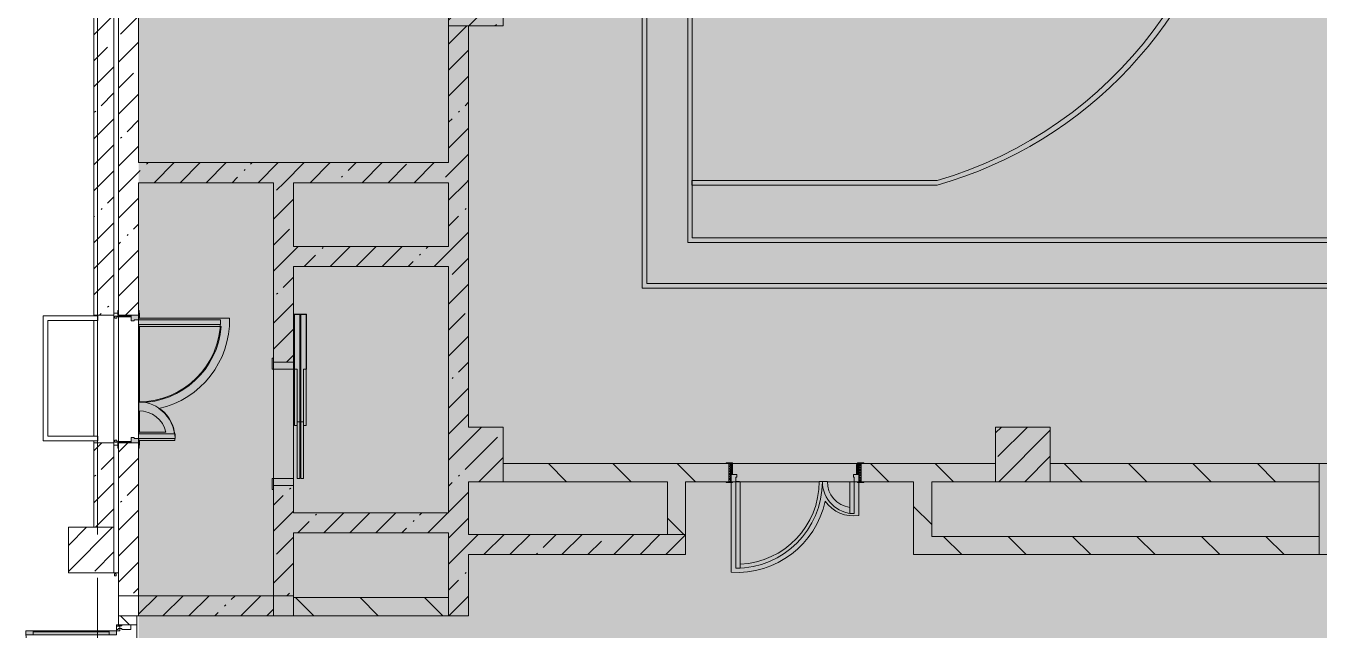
# Model space of a CAD drawing. Header units: millimetres. Extents: x 35146 to 234858, y -8553 to 29000.
# Drawn here: x 143198 to 157384, y 10072 to 16700 of the extents above; entities that cross this region are included whole.
import ezdxf

# ---------------------------------------------------------------- set-up
doc = ezdxf.new("R2010")
doc.units = ezdxf.units.MM
doc.linetypes.add('Осевая', pattern=[3175, 635, -476.25, 1587.5, -476.25])
doc.layers.add('A-DETL-GENF-3', color=7, linetype='Continuous', lineweight=9, true_color=0xc0c0c0, transparency=0.4)
for name, color, linetype, lineweight, true_color in [('A-DETL-GENF-4', 7, 'Continuous', 5, 0xe2e2e2), ('A-DETL-GENF-5', 7, 'Continuous', 5, 0xaaaaaa), ('A-DOOR-1', 7, 'Continuous', 5, 0xaaaaaa), ('A-DOOR-2', 7, 'Continuous', 5, 0xe2e2e2), ('A-DOOR-3', 7, 'Continuous', 5, 0xb7b7b7), ('A-DOOR-FRAM-1', 7, 'Continuous', 5, 0xe2e2e2), ('A-DOOR-FRAM-2', 7, 'Continuous', 5, 0xaaaaaa), ('A-DOOR-FRAM-3', 7, 'Continuous', 5, 0xb7b7b7), ('A-FLOR-1', 7, 'Continuous', 5, 0xaaaaaa), ('A-FLOR-2', 7, 'Continuous', 5, 0xb7b7b7), ('A-WALL-5', 7, 'Continuous', 9, 0x737373), ('I-WALL-4', 7, 'Continuous', 5, 0x737373), ('S-COLS-2', 7, 'Continuous', 5, 0x737373)]:
    doc.layers.add(name, color=color, linetype=linetype, lineweight=lineweight, true_color=true_color)
for name, color, linetype, lineweight in [('A-GLAZ-CWMG-2', 7, 'Continuous', 5), ('A-WALL-4', 7, 'Continuous', 5), ('I-WALL-3', 7, 'Continuous', 5), ('S-COLS-1', 7, 'Continuous', 5), ('Оси', 7, 'Continuous', 9), ('Оси-2', 7, 'Осевая', 9)]:
    doc.layers.add(name, color=color, linetype=linetype, lineweight=lineweight)
pattern_1 = [(135, (105674.2, 0), (-353.5534, -353.5534), [])]
pattern_2 = [(45, (105674.2, 0), (-285.123, 285.123), []), (45, (105959.3, 0), (-285.123, 285.123), [504.031, -100.806, 16.764, -84.042])]

# ---------------------------------------------------------------- blocks, each defined once
blk = doc.blocks.new('BSC_Колонна _Прямоугольная - 600х600-V73-2_5_2_птичка')
at = {"layer": 'S-COLS-1'}
h = blk.add_hatch(dxfattribs=at)
h.set_pattern_fill('FP_118', color=256, style=0, pattern_type=2)
h.set_pattern_definition([(45, (-42460, -17000), (-285.123, 285.123), []), (45, (-42174.88, -17000), (-285.123, 285.123), [504.031, -100.806, 16.764, -84.042])])
h.paths.add_polyline_path([(-300, -300), (300, -300), (300, 300), (-300, 300)])
at = {"layer": 'S-COLS-2'}
for p, q in [((300, 300), (-300, 300)), ((-300, 300), (-300, -300)), ((300, -300), (300, 300)), ((-300, -300), (300, -300))]:
    blk.add_line(p, q, dxfattribs=at)
blk = doc.blocks.new('110_Дверь_СКБ_2Ст - Д-6_л__ ДОО_Дв_1450x2100h_Дверь из раздевальной в коридор-V115-2_5_2_птичка')
at = {"layer": 'A-DOOR-1'}
h = blk.add_hatch(dxfattribs=at)
h.set_pattern_fill('FP_107', color=256, style=0, pattern_type=2)
h.set_pattern_definition([(135, (1576.41, 164.685), (-14.14214, -14.14214), []), (225, (1576.41, 164.685), (14.14214, -14.14214), [])])
h.paths.add_polyline_path([(737.5, 100), (712.5, 100), (712.5, -100), (737.5, -100), (737.5, 0.5)])
at = {"layer": 'A-DOOR-2'}
for points in [[(612.5, 1050), (612.5, 100), (662.5, 100), (662.5, 1050)], [(-637.5, 450), (-637.5, 100), (-587.5, 100), (-587.5, 450)]]:
    blk.add_hatch(color=256, dxfattribs=at).paths.add_polyline_path(points)
h = blk.add_hatch(color=256, dxfattribs=at)
h.paths.add_polyline_path([(-637.5, 100), (-687.5, 100), (-687.5, 20), (-627.5, 20), (-627.5, 50), (-637.5, 50)])
h.paths.add_polyline_path([(712.5, 100), (662.5, 100), (662.5, 50), (652.5, 50), (652.5, 20), (712.5, 20)])
at = {"layer": 'A-DOOR-FRAM-1'}
for points in [[(-742.5, 108), (-742.5, 100), (-672.5, 100), (-672.5, 108)], [(-672.5, 20), (-687.5, 20), (-687.5, -100), (-672.5, -100), (-672.5, 0.5)], [(767.5, 108), (697.5, 108), (697.5, 100), (767.5, 100)], [(712.5, 20), (697.5, 20), (697.5, -100), (712.5, -100), (712.5, 0.5)], [(-672.5, -100), (-742.5, -100), (-742.5, -108), (-672.5, -108)], [(767.5, -100), (697.5, -100), (697.5, -108), (767.5, -108)]]:
    blk.add_hatch(color=256, dxfattribs=at).paths.add_polyline_path(points)
at = {"layer": 'A-DOOR-FRAM-2'}
h = blk.add_hatch(dxfattribs=at)
h.set_pattern_fill('FP_108', color=256, style=0, pattern_type=2)
h.set_pattern_definition([(45, (-546.384, 164.685), (-14.1421, 14.1421), []), (135, (-546.384, 164.685), (-14.1421, -14.1421), [])])
h.paths.add_polyline_path([(-712.5, 100), (-712.5, -100), (-687.5, -100), (-687.5, 100)])
at = {"layer": 'A-DOOR-3'}
for p, q in [((662.5, 1050), (612.5, 1050)), ((612.5, 1050), (612.5, 100)), ((662.5, 100), (662.5, 1050)), ((-637.5, 450), (-637.5, 100)), ((-587.5, 450), (-637.5, 450)), ((-587.5, 100), (-587.5, 450)), ((-637.5, 100), (-587.5, 100)), ((612.5, 100), (662.5, 100))]:
    blk.add_line(p, q, dxfattribs=at)
for centre, radius, start, end in [((662.5, 100), 950, 90, 180), ((-637.5, 100), 350, 360, 90)]:
    blk.add_arc(centre, radius, start, end, dxfattribs=at)
at = {"layer": 'A-DOOR-FRAM-3'}
for p, q in [((-672.5, 108), (-742.5, 108)), ((-742.5, 108), (-742.5, 100)), ((-742.5, 100), (-672.5, 100)), ((-687.5, 100), (-712.5, 100)), ((-712.5, 100), (-712.5, -100)), ((-637.5, 100), (-687.5, 100)), ((-687.5, 100), (-687.5, 20)), ((-687.5, -100), (-687.5, 100)), ((-687.5, 20), (-627.5, 20)), ((-672.5, 20), (-687.5, 20)), ((-687.5, 20), (-687.5, -100)), ((-672.5, 100), (-672.5, 108)), ((-672.5, -100), (-672.5, 20)), ((-637.5, 50), (-637.5, 100)), ((-627.5, 50), (-637.5, 50)), ((-627.5, 20), (-627.5, 50)), ((662.5, 50), (652.5, 50)), ((652.5, 50), (652.5, 20)), ((652.5, 20), (712.5, 20)), ((662.5, 100), (662.5, 50)), ((712.5, 100), (662.5, 100)), ((767.5, 108), (697.5, 108)), ((697.5, 108), (697.5, 100)), ((697.5, 100), (767.5, 100)), ((712.5, 20), (697.5, 20)), ((697.5, 20), (697.5, -100)), ((712.5, 20), (712.5, 100)), ((737.5, 100), (712.5, 100)), ((712.5, 100), (712.5, -100)), ((712.5, -100), (712.5, 20)), ((737.5, -100), (737.5, 100)), ((767.5, 100), (767.5, 108)), ((-672.5, -100), (-742.5, -100)), ((-742.5, -100), (-742.5, -108)), ((-742.5, -108), (-672.5, -108)), ((-712.5, -100), (-687.5, -100)), ((-687.5, -100), (-672.5, -100)), ((-672.5, -108), (-672.5, -100)), ((697.5, -100), (712.5, -100)), ((767.5, -100), (697.5, -100)), ((697.5, -100), (697.5, -108)), ((697.5, -108), (767.5, -108)), ((712.5, -100), (737.5, -100)), ((767.5, -108), (767.5, -100))]:
    blk.add_line(p, q, dxfattribs=at)
blk = doc.blocks.new('110_Дверь_СКБ_2Ст - Д-2 1450x2100h_Лестничная клетка EIS60-31576737-2_5_2_птичка')
at = {"layer": 'A-DOOR-2'}
for points in [[(-588, 110), (-588, 1010), (-638, 1010), (-638, 110)], [(662, 510), (612, 510), (612, 110), (662, 110)], [(712, 30), (698, 30), (698, -110), (712, -110)]]:
    blk.add_hatch(color=256, dxfattribs=at).paths.add_polyline_path(points)
h = blk.add_hatch(color=256, dxfattribs=at)
h.paths.add_polyline_path([(712, 110), (662, 110), (662, 60), (652, 60), (652, 30), (712, 30), (712, 90)])
h.paths.add_polyline_path([(-628, 30), (-628, 60), (-638, 60), (-638, 110), (-688, 110), (-688, 30)])
at = {"layer": 'A-DOOR-FRAM-1'}
for points in [[(-672, 110), (-672, 118), (-742, 118), (-742, 110), (-697, 110)], [(-672, 30), (-688, 30), (-688, -110), (-672, -110)], [(768, 110), (768, 118), (698, 118), (698, 110)], [(-672, -110), (-742, -110), (-742, -118), (-672, -118)], [(768, -118), (768, -110), (698, -110), (698, -118)]]:
    blk.add_hatch(color=256, dxfattribs=at).paths.add_polyline_path(points)
at = {"layer": 'A-DOOR-3'}
for p, q in [((-638, 1010), (-638, 110)), ((-588, 1010), (-638, 1010)), ((-588, 110), (-588, 1010)), ((662, 510), (612, 510)), ((612, 510), (612, 110)), ((662, 110), (662, 510)), ((-638, 110), (-588, 110)), ((612, 110), (662, 110))]:
    blk.add_line(p, q, dxfattribs=at)
for centre, radius, start, end in [((-638, 110), 900, 0, 90), ((662, 110), 400, 90, 180)]:
    blk.add_arc(centre, radius, start, end, dxfattribs=at)
at = {"layer": 'A-DOOR-FRAM-2'}
for p, q in [((-688, 110), (-688, 30)), ((-688, 30), (-628, 30)), ((-672, 30), (-688, 30)), ((-688, 30), (-688, -110)), ((-672, -110), (-672, 30)), ((-638, 60), (-638, 110)), ((-628, 60), (-638, 60)), ((-628, 30), (-628, 60)), ((662, 60), (652, 60)), ((652, 60), (652, 30)), ((652, 30), (712, 30)), ((662, 110), (662, 60)), ((712, 30), (698, 30)), ((698, 30), (698, -110)), ((712, 30), (712, 110)), ((712, -110), (712, 30)), ((-672, -110), (-742, -110)), ((-742, -110), (-742, -118)), ((-742, -118), (-672, -118)), ((-688, -110), (-672, -110)), ((-672, -118), (-672, -110)), ((698, -110), (712, -110)), ((768, -110), (698, -110)), ((698, -110), (698, -118)), ((698, -118), (768, -118)), ((768, -118), (768, -110))]:
    blk.add_line(p, q, dxfattribs=at)
at = {"layer": 'A-DOOR-FRAM-3'}
for p, q in [((-672, 118), (-742, 118)), ((-742, 118), (-742, 110)), ((-742, 110), (-672, 110)), ((-638, 110), (-688, 110)), ((-672, 110), (-672, 118)), ((712, 110), (662, 110)), ((768, 118), (698, 118)), ((698, 118), (698, 110)), ((698, 110), (768, 110)), ((768, 110), (768, 118))]:
    blk.add_line(p, q, dxfattribs=at)
blk = doc.blocks.new('BSC_Колонна _Прямоугольная - 500х500-V162-2_5_2_птичка')
at = {"layer": 'S-COLS-1'}
h = blk.add_hatch(dxfattribs=at)
h.set_pattern_fill('FP_193', color=256, style=0, pattern_type=2)
h.set_pattern_definition([(45, (-38240, -10950), (-285.123, 285.123), []), (45, (-37954.88, -10950), (-285.123, 285.123), [504.031, -100.806, 16.764, -84.042])])
h.paths.add_polyline_path([(-250, -250), (250, -250), (250, 250), (-250, 250)])
for p, q in [((250, 250), (-250, 250)), ((-250, 250), (-250, -250)), ((250, -250), (250, 250)), ((-250, -250), (250, -250))]:
    blk.add_line(p, q, dxfattribs=at)
blk = doc.blocks.new('DOR_Дверь лифта - 1350х2050h-V167-2_5_2_птичка')
at = {"layer": 'A-DOOR-3'}
for p, q in [((-600, 125), (-720, 125)), ((-720, 125), (-720, 110)), ((-720, 110), (-600, 110)), ((-675, 110), (-675, -110)), ((-600, 110), (-675, 110)), ((-600, 110), (-600, 125)), ((600, 110), (-600, 110)), ((-600, 110), (-600, -110)), ((720, 125), (600, 125)), ((600, 125), (600, 110)), ((600, -110), (600, 110)), ((675, 110), (600, 110)), ((600, 110), (720, 110)), ((675, -110), (675, 110)), ((720, 110), (720, 125)), ((-675, -110), (-600, -110)), ((-600, -110), (600, -110)), ((-20, -120), (-20, -150)), ((600, -120), (-20, -120)), ((600, -110), (675, -110)), ((600, -150), (600, -120)), ((-600, -150), (-600, -180)), ((20, -150), (-600, -150)), ((-600, -180), (20, -180)), ((-600, -190), (-600, -220)), ((20, -190), (-600, -190)), ((-600, -220), (20, -220)), ((-20, -150), (600, -150)), ((-20, -220), (-20, -250)), ((600, -220), (-20, -220)), ((-20, -250), (600, -250)), ((20, -180), (20, -150)), ((20, -220), (20, -190)), ((600, -250), (600, -220))]:
    blk.add_line(p, q, dxfattribs=at)
at = {"layer": 'A-DOOR-FRAM-3'}
for p, q in [((600, -117), (600, -120)), ((1203, -117), (600, -117)), ((600, -120), (1200, -120)), ((1200, -120), (1200, -180)), ((1203, -183), (1203, -117)), ((1200, -180), (20, -180)), ((20, -180), (20, -183)), ((20, -183), (1203, -183)), ((1203, -187), (20, -187)), ((20, -187), (20, -190)), ((20, -190), (1200, -190)), ((600, -250), (600, -253)), ((1200, -250), (600, -250)), ((600, -253), (1203, -253)), ((1200, -190), (1200, -250)), ((1203, -253), (1203, -187))]:
    blk.add_line(p, q, dxfattribs=at)
blk = doc.blocks.new('Дверь_Витражная_остекление_ - ДВН_ДАО_Главный вход_1800 в свету 5-32258809-2_5_2_птичка')
at = {"layer": 'A-DETL-GENF-4'}
for points in [[(-947.5, -723.4), (-947.5, -20), (-992.5, -20), (-992.5, -1012.5), (-947.5, -1012.5)], [(1042.5, -1012.5), (1042.5, -20), (997.5, -20), (997.5, -1012.5)]]:
    blk.add_hatch(color=256, dxfattribs=at).paths.add_polyline_path(points)
at = {"layer": 'A-DETL-GENF-5'}
for p, q in [((-947.5, -20), (-992.5, -20)), ((-992.5, -1012.5), (-992.5, -20)), ((-947.5, -20), (-992.5, -20)), ((-992.5, -20), (-992.5, -1012.5)), ((-992.5, -100), (-947.5, -100)), ((-982.5, -932.5), (-982.5, -100)), ((-947.5, -1012.5), (-947.5, -20)), ((-947.5, -1012.5), (-947.5, -20)), ((988.5, -932.5), (988.5, -100)), ((997.5, -1012.5), (997.5, -20)), ((997.5, -20), (997.5, -1012.5)), ((1042.5, -100), (997.5, -100)), ((1032.5, -932.5), (1032.5, -100)), ((1042.5, -1012.5), (1042.5, -20)), ((1042.5, -1012.5), (1042.5, -20)), ((-992.5, -932.5), (-947.5, -932.5)), ((1042.5, -932.5), (997.5, -932.5)), ((-992.5, -1012.5), (-947.5, -1012.5)), ((-992.5, -1012.5), (-947.5, -1012.5)), ((1042.5, -1012.5), (997.5, -1012.5)), ((997.5, -1012.5), (1042.5, -1012.5))]:
    blk.add_line(p, q, dxfattribs=at)
at = {"layer": 'A-DOOR-1'}
for p, q in [((-1042.5, 20), (-992.5, 20)), ((-1042.5, -20), (-1042.5, 20)), ((-992.5, 20), (-992.5, -20)), ((992.5, 20), (1042.5, 20)), ((992.5, -20), (992.5, 20)), ((1042.5, 20), (1042.5, -20)), ((-992.5, -20), (-1042.5, -20)), ((-992.5, -1012.5), (-992.5, -20)), ((992.5, -1012.5), (992.5, -20)), ((1042.5, -20), (992.5, -20))]:
    blk.add_line(p, q, dxfattribs=at)
for centre, start, end in [((992.5, -20), 209.21115, 212.8228), ((992.5, -20), 217.57984, 270), ((-992.5, -20), 270, 286.54233)]:
    blk.add_arc(centre, 992.5, start, end, dxfattribs=at)
blk = doc.blocks.new('Прямоугольный импост - Импост структурный с накладкой - 160мм Темный-31239248-2_5_2_птичка')
at = {"layer": 'A-GLAZ-CWMG-2'}
for p, q in [((0, 17), (-50, 17)), ((-50, 17), (-50, 0)), ((-50, 0), (-40, 0)), ((-40, 0), (-40, -40)), ((-10, -40), (-10, 0)), ((-10, 0), (0, 0)), ((0, 0), (0, 17)), ((-40, -40), (-50, -40)), ((-50, -40), (-50, -140)), ((-50, -140), (0, -140)), ((0, -40), (-10, -40)), ((0, -140), (0, -40))]:
    blk.add_line(p, q, dxfattribs=at)

msp = doc.modelspace()

# ---------------------------------------------------------------- hatches: boundary and pattern name
at = {"layer": 'A-DETL-GENF-3'}
msp.add_hatch(color=256, dxfattribs=at).paths.add_polyline_path([(181515.1, -280), (181534.2, -280), (181534.2, 3300), (190534.2, 3300), (190534.2, 27350), (147584.2, 27350), (147584.2, 23778), (144434.2, 23778), (144434.2, -280), (180587.6, -280)])
at = {"layer": 'I-WALL-3'}
h = msp.add_hatch(dxfattribs=at)
h.set_pattern_fill('FP_96', color=256, style=0, pattern_type=2)
h.set_pattern_definition(pattern_2)
h.paths.add_polyline_path([(144414.3, 10450), (144434.2, 10450), (144434.2, 12125), (144214.2, 12125), (144214.2, 10450)])
h.paths.add_polyline_path([(144214.2, 13525), (144434.2, 13525), (144434.2, 21575), (144214.2, 21575), (144214.2, 13534.8)])
h.paths.add_polyline_path([(144434.2, 22975), (144434.2, 23420.3), (144214.2, 23420.3), (144214.2, 22975), (144414.3, 22975)])
h = msp.add_hatch(dxfattribs=at)
h.set_pattern_fill('FP_96', color=256, style=0, pattern_type=2)
h.set_pattern_definition(pattern_2)
h.paths.add_polyline_path([(143944.2, 11200), (144164.2, 11200), (144164.2, 12125), (143944.2, 12125), (143944.2, 11221)])
h.paths.add_polyline_path([(144164.2, 13525), (144164.2, 21575), (143944.2, 21575), (143944.2, 13525)])
h.paths.add_polyline_path([(144164.2, 22975), (144164.2, 23400), (143944.2, 23400), (143944.2, 22975)])
h = msp.add_hatch(dxfattribs=at)
h.set_pattern_fill('FP_96', color=256, style=0, pattern_type=2)
h.set_pattern_definition(pattern_2)
h.paths.add_polyline_path([(148054.2, 15200), (148054.2, 16700), (147834.2, 16700), (147834.2, 15200)])
h = msp.add_hatch(dxfattribs=at)
h.set_pattern_fill('FP_96', color=256, style=0, pattern_type=2)
h.set_pattern_definition(pattern_2)
h.paths.add_polyline_path([(148054.2, 14980), (148054.2, 15200), (144434.2, 15200), (144434.2, 14980), (147834.2, 14980)])
h = msp.add_hatch(dxfattribs=at)
h.set_pattern_fill('FP_96', color=256, style=0, pattern_type=2)
h.set_pattern_definition(pattern_2)
h.paths.add_polyline_path([(146134.2, 14280), (146134.2, 14980), (145914.2, 14980), (145914.2, 14280)])
h = msp.add_hatch(dxfattribs=at)
h.set_pattern_fill('FP_96', color=256, style=0, pattern_type=2)
h.set_pattern_definition(pattern_2)
h.paths.add_polyline_path([(148054.2, 10230), (148054.2, 11700), (147834.2, 11700), (147834.2, 10230)])
h.paths.add_polyline_path([(148054.2, 12300), (148054.2, 14980), (147834.2, 14980), (147834.2, 12300)])
h = msp.add_hatch(dxfattribs=at)
h.set_pattern_fill('FP_96', color=256, style=0, pattern_type=2)
h.set_pattern_definition(pattern_2)
h.paths.add_polyline_path([(146134.2, 10450), (146134.2, 11660), (145914.2, 11660), (145914.2, 10450)])
h.paths.add_polyline_path([(146134.2, 13010), (146134.2, 14280), (145914.2, 14280), (145914.2, 13010)])
h = msp.add_hatch(dxfattribs=at)
h.set_pattern_fill('FP_96', color=256, style=0, pattern_type=2)
h.set_pattern_definition(pattern_2)
h.paths.add_polyline_path([(147834.2, 14060), (147834.2, 14280), (146134.2, 14280), (146134.2, 14060), (147196.9, 14060)])
h = msp.add_hatch(dxfattribs=at)
h.set_pattern_fill('FP_99', color=256, style=0, pattern_type=2)
h.set_pattern_definition(pattern_1)
h.paths.add_polyline_path([(156472.1, 11700), (157384.2, 11700), (157384.2, 11900), (154434.2, 11900), (154434.2, 11700), (155544.6, 11700)])
h.paths.add_polyline_path([(148434.2, 11700), (150909.9, 11700), (150907, 11900), (148434.2, 11900)])
h.paths.add_polyline_path([(152359.9, 11700), (153834.2, 11700), (153834.2, 11900), (152359.9, 11900), (152359.9, 11799.5)])
h = msp.add_hatch(dxfattribs=at)
h.set_pattern_fill('FP_99', color=256, style=0, pattern_type=2)
h.set_pattern_definition(pattern_1)
h.paths.add_polyline_path([(150434.9, 11120), (150434.9, 11700), (150234.9, 11700), (150234.9, 11120)])
h = msp.add_hatch(dxfattribs=at)
h.set_pattern_fill('FP_99', color=256, style=0, pattern_type=2)
h.set_pattern_definition(pattern_1)
h.paths.add_polyline_path([(153134.9, 11100), (153134.9, 11700), (152934.9, 11700), (152934.9, 11100)])
h = msp.add_hatch(dxfattribs=at)
h.set_pattern_fill('FP_96', color=256, style=0, pattern_type=2)
h.set_pattern_definition(pattern_2)
h.paths.add_polyline_path([(147834.2, 11140), (147834.2, 11360), (146134.2, 11360), (146134.2, 11140), (147196.9, 11140)])
h = msp.add_hatch(dxfattribs=at)
h.set_pattern_fill('FP_96', color=256, style=0, pattern_type=2)
h.set_pattern_definition(pattern_2)
h.paths.add_polyline_path([(148054.2, 10900), (150434.9, 10900), (150434.9, 11120), (148054.2, 11120)])
h = msp.add_hatch(dxfattribs=at)
h.set_pattern_fill('FP_99', color=256, style=0, pattern_type=2)
h.set_pattern_definition(pattern_1)
h.paths.add_polyline_path([(166834.2, 10900), (166834.2, 11100), (165014.2, 11100), (165014.2, 10900), (165747.3, 10900)])
h.paths.add_polyline_path([(160182.2, 10900), (161174.2, 10900), (161174.2, 11100), (157584.2, 11100), (157584.2, 10900), (158327.1, 10900)])
h.paths.add_polyline_path([(162074.2, 10900), (162284.2, 10900), (162284.2, 11100), (162074.2, 11100), (162074.2, 10980)])
h.paths.add_polyline_path([(163904.2, 10900), (164114.2, 10900), (164114.2, 11100), (163904.2, 11100), (163904.2, 10980)])
h.paths.add_polyline_path([(163204.2, 10900), (163204.2, 11100), (162984.2, 11100), (162984.2, 10900)])
h.paths.add_polyline_path([(152934.9, 10900), (157384.2, 10900), (157384.2, 11100), (152934.9, 11100)])
h = msp.add_hatch(dxfattribs=at)
h.set_pattern_fill('FP_96', color=256, style=0, pattern_type=2)
h.set_pattern_definition(pattern_2)
h.paths.add_polyline_path([(145341.9, 10230), (145914.2, 10230), (145914.2, 10450), (144434.2, 10450), (144434.2, 10230)])
h = msp.add_hatch(dxfattribs=at)
h.set_pattern_fill('FP_99', color=256, style=0, pattern_type=2)
h.set_pattern_definition(pattern_1)
h.paths.add_polyline_path([(147834.2, 10230), (147834.2, 10430), (146134.2, 10430), (146134.2, 10230), (147196.9, 10230)])
h = msp.add_hatch(dxfattribs=at)
h.set_pattern_fill('FP_99', color=256, style=0, pattern_type=2)
h.set_pattern_definition(pattern_1)
h.paths.add_polyline_path([(144214.2, 7900), (144414.2, 7900), (144414.2, 8000), (144214.2, 8000)])
h.paths.add_polyline_path([(144214.2, 10130), (144414.2, 10130), (144414.2, 10230), (144214.2, 10230)])
at = {"layer": 'S-COLS-1'}
h = msp.add_hatch(dxfattribs=at)
h.set_pattern_fill('FP_96', color=256, style=0, pattern_type=2)
h.set_pattern_definition(pattern_2)
h.paths.add_polyline_path([(148054.2, 11700), (148434.2, 11700), (148434.2, 12300), (147834.2, 12300), (147834.2, 11700)])
h = msp.add_hatch(dxfattribs=at)
h.set_pattern_fill('FP_96', color=256, style=0, pattern_type=2)
h.set_pattern_definition(pattern_2)
h.paths.add_polyline_path([(154434.2, 11700), (154434.2, 12300), (153834.2, 12300), (153834.2, 11700)])

# ---------------------------------------------------------------- linework, layer by layer
at = {"layer": 'A-FLOR-1'}
for p, q in [((143987.3, 13518), (143387.3, 13518)), ((143387.3, 13518), (143387.3, 12148.2)), ((143987.3, 13468), (143987.3, 13518)), ((144206.2, 13550), (144164.2, 13550)), ((143437.3, 12198.2), (143437.3, 13468)), ((143437.3, 13468), (143987.3, 13468)), ((143387.3, 12148.2), (143987.3, 12148.2)), ((143987.3, 12198.2), (143437.3, 12198.2)), ((143987.3, 12148.2), (143987.3, 12198.2)), ((144164.2, 12100), (144206.2, 12100)), ((144214.2, 10700), (144164.2, 10700)), ((144214.2, 10230), (144214.2, 10450)), ((144434.2, 10230), (144414.3, 10230)), ((144214.2, 10120), (144214.2, 10130)), ((144214.2, 10130), (144214.2, 10120))]:
    msp.add_line(p, q, dxfattribs=at)
at = {"layer": 'A-FLOR-2'}
for p, q in [((149957.8, 24981.3), (149957.8, 13824.4)), ((150007.8, 13874.4), (150007.8, 24931.3)), ((150457.8, 24481.3), (150457.8, 14324.4)), ((150507.8, 14374.4), (150507.8, 24431.3)), ((153193.9, 15002.8), (150504.2, 15002.8)), ((150504.2, 15002.8), (150504.2, 14952.8)), ((150504.2, 14952.8), (153193.9, 14952.8)), ((160111, 14374.4), (150507.8, 14374.4)), ((150457.8, 14324.4), (169814.2, 14324.4)), ((149957.8, 13824.4), (170314.2, 13824.4)), ((170264.2, 13874.4), (150007.8, 13874.4)), ((145432.4, 13493.1), (144437.6, 13493.1)), ((144437.6, 13493.1), (144437.6, 13475)), ((144444.2, 13492.5), (144444.2, 13550)), ((144437.6, 13425), (144437.6, 13403.1)), ((144437.6, 13403.1), (145339.9, 13403.1)), ((144444.2, 12568.5), (144444.2, 13403.1)), ((144437.6, 12568.1), (144437.6, 12478.1)), ((144444.2, 12242), (144444.2, 12477.5)), ((144734.7, 12242), (144437.6, 12242)), ((144437.6, 12242), (144437.6, 12225)), ((144437.6, 12175), (144437.6, 12152)), ((144437.6, 12152), (144832, 12152)), ((144444.2, 12100), (144444.2, 12152)), ((152309.9, 11780), (152309.9, 11889.6)), ((152309.9, 11889.6), (152319.9, 11889.6)), ((150934.9, 11692), (150934.9, 10706.8)), ((151024.9, 11703), (150984.9, 11703)), ((151989.9, 11703), (151899.9, 11703)), ((152334.9, 11329.8), (152334.9, 11692)), ((146134.2, 10230), (145914.2, 10230))]:
    msp.add_line(p, q, dxfattribs=at)
for centre, radius, start, end in [((151909.7, 19382.8), 4564.4, 286.34112, 73.65888), ((151939.2, 19382.8), 4604.2, 285.81331, 348.1026), ((144437.6, 13473.1), 995, 282.67054, 1.1511), ((144437.6, 13473.1), 905, 270, 355.56313), ((144437.6, 12173.1), 395, 7.55422, 56.45952), ((144437.6, 12173.1), 305, 13.0427, 90), ((144437.6, 12173.1), 395, 356.92799, 0.27403), ((150994.9, 11700), 905, 272.53584, 0.18993), ((152274.9, 11700), 285, 179.39688, 261.89794), ((150994.9, 11700), 995, 266.54288, 347.60213), ((152274.9, 11700), 375, 214.72707, 279.2069)]:
    msp.add_arc(centre, radius, start, end, dxfattribs=at)
at = {"layer": 'A-WALL-4'}
for p, q in [((144194.2, 13515), (144174.2, 13515)), ((144174.2, 13515), (144174.2, 13495)), ((144174.2, 13495), (144194.2, 13495)), ((144194.2, 13495), (144194.2, 13515)), ((144174.2, 12155), (144174.2, 12135)), ((144194.2, 12155), (144174.2, 12155)), ((144174.2, 12135), (144194.2, 12135)), ((144194.2, 12135), (144194.2, 12155)), ((144168.7, 10689), (144168.7, 10669)), ((144188.7, 10689), (144168.7, 10689)), ((144168.7, 10669), (144188.7, 10669)), ((144188.7, 10669), (144188.7, 10689))]:
    msp.add_line(p, q, dxfattribs=at)
at = {"layer": 'A-WALL-5'}
for p, q in [((150234.9, 11120), (150434.9, 11120)), ((157384.2, 11100), (157384.2, 10900)), ((147834.2, 10230), (147834.2, 10430))]:
    msp.add_line(p, q, dxfattribs=at)
at = {"layer": 'I-WALL-3'}
for p, q in [((143944.2, 21584.5), (143944.2, 13518)), ((144164.2, 11200), (144164.2, 21584.5)), ((144214.2, 21520), (144214.2, 13580)), ((143944.2, 13525), (144164.2, 13525)), ((144214.2, 12140), (144214.2, 13510)), ((143944.2, 12198.2), (143944.2, 13468)), ((143944.2, 12148.2), (143944.2, 11200)), ((144164.2, 12125), (143944.2, 12125)), ((144214.2, 12070), (144214.2, 10450)), ((144214.2, 10450), (144434.2, 10450)), ((144414.2, 10230), (144214.2, 10230)), ((144214.2, 10230), (144214.2, 10130)), ((144414.2, 10230), (144414.2, 7900)), ((144214.2, 10130), (144414.2, 10130))]:
    msp.add_line(p, q, dxfattribs=at)
at = {"layer": 'I-WALL-4'}
for p, q in [((144434.2, 15200), (144434.2, 21520)), ((147834.2, 16700), (147834.2, 15200)), ((148054.2, 12300), (148054.2, 16700)), ((147834.2, 15200), (144434.2, 15200)), ((144434.2, 13580), (144434.2, 14980)), ((144434.2, 14980), (145914.2, 14980)), ((145914.2, 14980), (145914.2, 13010)), ((146134.2, 14980), (147834.2, 14980)), ((146134.2, 14280), (146134.2, 14980)), ((147834.2, 14980), (147834.2, 14280)), ((147834.2, 14280), (146134.2, 14280)), ((146134.2, 13010), (146134.2, 14060)), ((146134.2, 14060), (147834.2, 14060)), ((147834.2, 14060), (147834.2, 12300)), ((144434.2, 13425), (144434.2, 12225)), ((145914.2, 13010), (146134.2, 13010)), ((144434.2, 12070), (144434.2, 10230)), ((150879.9, 11900), (148434.2, 11900)), ((148434.2, 11900), (148434.2, 11700)), ((150949.9, 11900), (152319.9, 11900)), ((153834.2, 11900), (152389.9, 11900)), ((153834.2, 11700), (153834.2, 11900)), ((159834.2, 11900), (154434.2, 11900)), ((154434.2, 11900), (154434.2, 11700)), ((157384.2, 11900), (157384.2, 11100)), ((145914.2, 11660), (145914.2, 10230)), ((146134.2, 11660), (145914.2, 11660)), ((146134.2, 11360), (146134.2, 11660)), ((147834.2, 11700), (147834.2, 11360)), ((148054.2, 11120), (148054.2, 11700)), ((148434.2, 11700), (150234.9, 11700)), ((150234.9, 11700), (150234.9, 11120)), ((150434.9, 11700), (150879.9, 11700)), ((150434.9, 10900), (150434.9, 11700)), ((151899.7, 11700), (151034.9, 11700)), ((152234.9, 11700), (151990.2, 11700)), ((152389.9, 11700), (152934.9, 11700)), ((152934.9, 11700), (152934.9, 10900)), ((153134.9, 11700), (153834.2, 11700)), ((153134.9, 11100), (153134.9, 11700)), ((154434.2, 11700), (157384.2, 11700)), ((147834.2, 11360), (146134.2, 11360)), ((146134.2, 10230), (146134.2, 11140)), ((146134.2, 11140), (147834.2, 11140)), ((147834.2, 11140), (147834.2, 10430)), ((150234.9, 11120), (148054.2, 11120)), ((157384.2, 11100), (153134.9, 11100)), ((148054.2, 10900), (150434.9, 10900)), ((148054.2, 10230), (148054.2, 10900)), ((152934.9, 10900), (161374.2, 10900)), ((146134.2, 10450), (144434.2, 10450)), ((147834.2, 10430), (146134.2, 10430)), ((144434.2, 10230), (145914.2, 10230)), ((145914.2, 10230), (148054.2, 10230))]:
    msp.add_line(p, q, dxfattribs=at)
at = {"layer": 'S-COLS-2'}
for p, q in [((147834.2, 12300), (147834.2, 11700)), ((148434.2, 12300), (148054.2, 12300)), ((148434.2, 11700), (148434.2, 12300)), ((154434.2, 12300), (153834.2, 12300)), ((153834.2, 12300), (153834.2, 11900)), ((154434.2, 11900), (154434.2, 12300)), ((153834.2, 11900), (153834.2, 11700)), ((154434.2, 11700), (154434.2, 11900)), ((148054.2, 11700), (148434.2, 11700)), ((153834.2, 11700), (154434.2, 11700))]:
    msp.add_line(p, q, dxfattribs=at)
at = {"layer": 'Оси'}
msp.add_line((143984.2, 11277.7), (143984.2, 23777.7), dxfattribs=at)
at = {"layer": 'Оси-2'}
msp.add_line((143984.2, 7947.2), (143984.2, 11277.7), dxfattribs=at)

# ---------------------------------------------------------------- block references
at = {"layer": 'A-DOOR-1', "rotation": 269.9999999999999}
msp.add_blockref('Дверь_Витражная_остекление_ - ДВН_ДАО_Главный вход_1800 в свету 5-32258809-2_5_2_птичка', (144210.2, 9072.5), dxfattribs=at)
at = {"layer": 'A-DOOR-3'}
for name, p, rotation in [('110_Дверь_СКБ_2Ст - Д-2 1450x2100h_Лестничная клетка EIS60-31576737-2_5_2_птичка', (144324.2, 12837.5), 269.9999999999999), ('DOR_Дверь лифта - 1350х2050h-V167-2_5_2_птичка', (146024.2, 12335), 90), ('110_Дверь_СКБ_2Ст - Д-6_л__ ДОО_Дв_1450x2100h_Дверь из раздевальной в коридор-V115-2_5_2_птичка', (151647.4, 11800), 180)]:
    msp.add_blockref(name, p, dxfattribs=dict(at, rotation=rotation))
at = {"layer": 'A-GLAZ-CWMG-2', "rotation": 89.99999999999993}
msp.add_blockref('Прямоугольный импост - Импост структурный с накладкой - 160мм Темный-31239248-2_5_2_птичка', (144210.2, 10130), dxfattribs=at)
at = {"layer": 'S-COLS-1'}
msp.add_blockref('BSC_Колонна _Прямоугольная - 500х500-V162-2_5_2_птичка', (143914.2, 10950), dxfattribs=at)
at = {"layer": 'S-COLS-2'}
msp.add_blockref('BSC_Колонна _Прямоугольная - 600х600-V73-2_5_2_птичка', (148134.2, 17000), dxfattribs=at)

doc.saveas('drawing.dxf')
